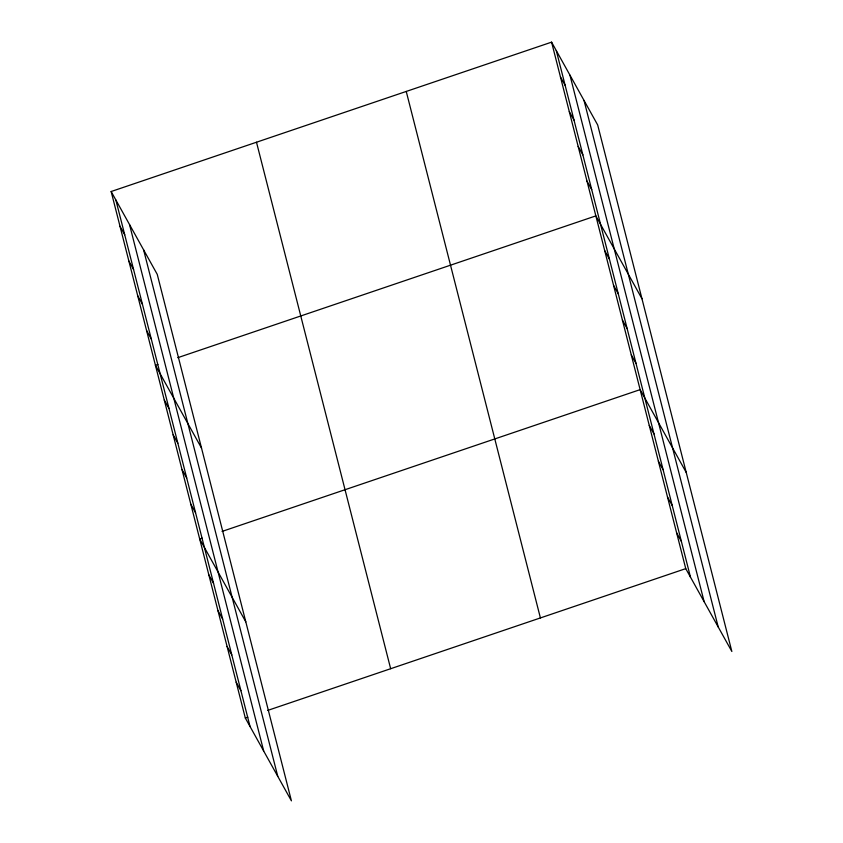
<?xml version="1.0" encoding="UTF-8"?>
<svg xmlns="http://www.w3.org/2000/svg" width="843" height="843" viewBox="0 0 843 843"><rect width="100%" height="100%" fill="white"/><g stroke="black" fill="none" stroke-linecap="round" stroke-linejoin="round"><path stroke-width="1.26" d="M111.15 191.519L157.251 274.365L291.415 800.85L245.313 718.015L111.15 191.519L551.585 42.15L597.687 124.985L731.85 651.481L685.749 568.635L551.585 42.15M157.904 364.418L155.418 365.261L201.53 448.097M177.778 357.685L595.853 215.892L641.966 298.728M202.183 538.161L199.696 539.004L245.798 621.839M222.057 531.427L640.132 389.635L686.234 472.47M245.313 718.015L247.8 717.172M267.674 710.428L685.749 568.635M560.437 76.903L565.158 85.375M569.288 111.645L574.009 120.117M578.15 146.397L582.861 154.87M587.002 181.14L591.723 189.622M604.716 250.645L609.426 259.117M613.567 285.387L618.288 293.859M622.419 320.14L627.139 328.612M631.281 354.882L635.991 363.365M649.258 425.43L653.968 433.913M658.383 461.237L663.093 469.709M667.498 497.033L672.219 505.515M676.623 532.839L681.344 541.311M120.001 226.272L124.711 234.744M128.853 261.024L133.573 269.497M137.715 295.767L142.425 304.239M146.566 330.519L151.276 338.991M164.28 400.014L168.99 408.486M173.131 434.756L177.841 443.239M181.983 469.509L186.703 477.981M190.845 504.262L195.555 512.734M208.822 574.81L213.532 583.282M217.937 610.606L222.657 619.089M227.062 646.412L231.783 654.885M236.188 682.208L240.908 690.691M584.03 100.443L718.194 626.939M569.952 75.164L704.126 601.649M556.296 50.622L690.47 577.118M406.242 91.444L540.405 617.93M256.493 142.235L390.657 668.72M143.595 249.823L277.758 776.308M129.516 224.533L263.69 751.029M115.86 200.002L250.034 726.487"/></g></svg>
